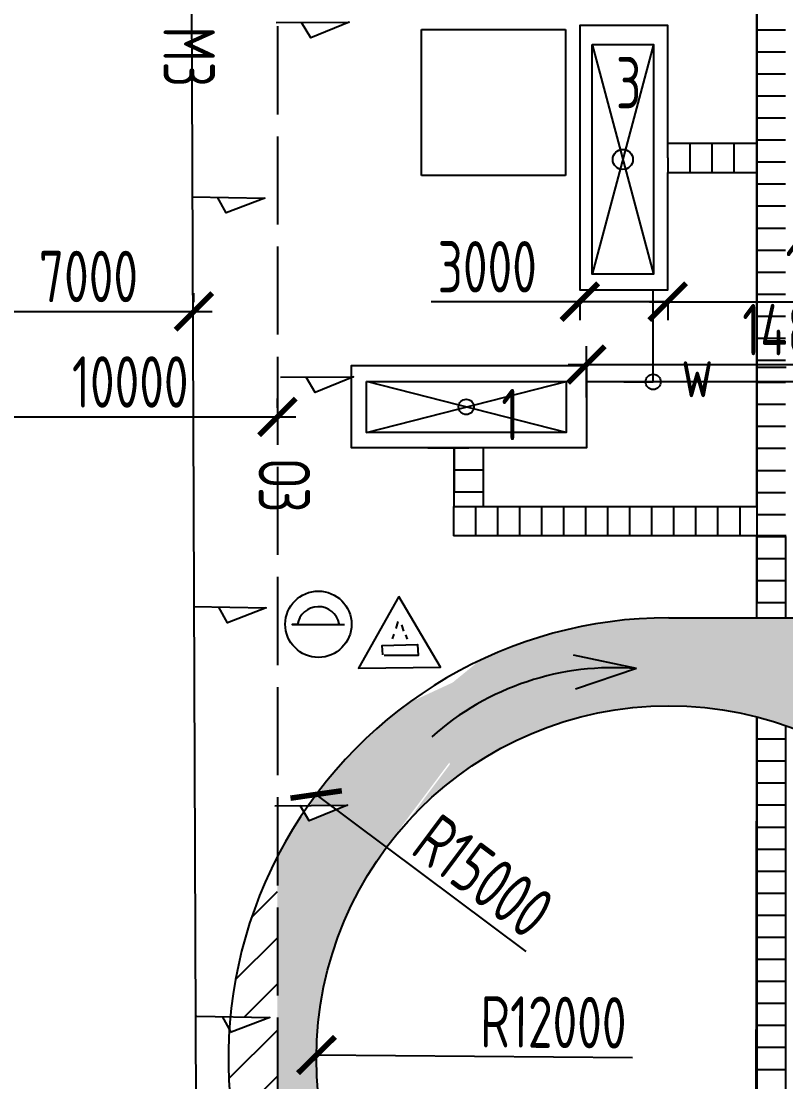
# Paper-space layout 'СГП' of a CAD drawing. Header units: millimetres. Extents: x 1 to 2190, y 0 to 1001.
# Drawn here: x 335.8 to 387.9, y 331 to 403.2 of the extents above; entities that cross this region are included whole.
import ezdxf

# ---------------------------------------------------------------- set-up
doc = ezdxf.new("R2010")
doc.units = ezdxf.units.MM
doc.header["$LTSCALE"] = 0.5
doc.linetypes.add('ACAD_ISO02W100', pattern=[15, 12, -3])
for name, color, linetype in [('построения', 6, 'Continuous'), ('размеры', 7, 'Continuous'), ('тонкие', 7, 'Continuous')]:
    doc.layers.add(name, color=color, linetype=linetype)
doc.layers.add('ТОНКИЕе', color=7, linetype='Continuous', lineweight=25)
doc.styles.add('Наклонный', font='isocpeur.ttf', dxfattribs={"width": 0.7, "height": 3.5})
doc.linetypes.add('486 Границы государственных заповедников', pattern='A,0,3,[11,Russia-GOST_Topo.shx,S=0.05,R=0,X=0,Y=0],3,-2,3,[11,Russia-GOST_Topo.shx,S=0.05,R=180,X=0,Y=0],3,-2', length=16)
doc.dimstyles.new('СТРОИТЕЛЬНЫЙ', dxfattribs={"dimtxt": 3.5, "dimasz": 2.5, "dimexe": 1.25, "dimexo": 0.625, "dimtad": 1, "dimdec": 0, "dimlfac": 500, "dimdsep": 46, "dimtxsty": 'Наклонный', "dimblk1": 'ARCHTICK', "dimblk2": 'ARCHTICK', "dimsah": 1, "dimcen": 0, "dimdle": 1.25, "dimadec": 0, "dimazin": 0, "dimtfac": 0.75, "dimtdec": 0, "dimtmove": 0, "dimatfit": 3, "dimldrblk": 'ARCHTICK', "dimfxl": 1, "dimtolj": 1, "dimtzin": 0, "dimarcsym": 0})
picture_1 = doc.add_image_def('image1.png', size_in_pixel=(371, 376))

# ---------------------------------------------------------------- blocks, each defined once
blk = doc.blocks.new('_ArchTick')
at = {"color": 0, "linetype": 'ByBlock', "const_width": 0.15}
blk.add_lwpolyline([(-0.5, -0.5), (0.5, 0.5)], dxfattribs=at)
blk = doc.blocks.new('*D847')
at = {"layer": 'Defpoints', "color": 0, "transparency": 16777216}
for p in [(333.1973477922802, 383.4485895982688), (347.5549360643417, 383.4485895982688), (347.5549360643417, 383.4485895982688)]:
    blk.add_point(p, dxfattribs=at)
at = {"layer": 'размеры', "color": 0, "lineweight": -2, "transparency": 16777216}
for p, q in [((333.1973477922802, 384.0735895982688), (333.1973477922802, 384.6985895982688)), ((347.5549360643417, 384.0735895982688), (347.5549360643417, 384.6985895982688)), ((331.9473477922802, 383.4485895982688), (348.8049360643417, 383.4485895982688))]:
    blk.add_line(p, q, dxfattribs=at)
at = {"layer": 'размеры', "color": 0, "lineweight": -2, "transparency": 16777216, "xscale": 2.5, "yscale": 2.5, "zscale": 2.5, "rotation": 180}
blk.add_blockref('_ArchTick', (333.1973477922802, 383.4485895982688), dxfattribs=at)
at = {"layer": 'размеры', "color": 0, "lineweight": -2, "transparency": 16777216, "xscale": 2.5, "yscale": 2.5, "zscale": 2.5}
blk.add_blockref('_ArchTick', (347.5549360643417, 383.4485895982688), dxfattribs=at)
at = {"layer": 'размеры', "color": 0, "transparency": 16777216, "insert": (340.376141928311, 385.8235895982688), "char_height": 3.5, "attachment_point": 5, "style": 'Наклонный'}
blk.add_mtext('\\A1;7000', dxfattribs=at)
blk = doc.blocks.new('*D848')
at = {"layer": 'Defpoints', "color": 0, "transparency": 16777216}
for p in [(333.1973477922802, 376.2640024276824), (353.2445947649949, 376.2640024276824), (353.2445947649949, 376.2640024276824)]:
    blk.add_point(p, dxfattribs=at)
at = {"layer": 'размеры', "color": 0, "lineweight": -2, "transparency": 16777216}
for p, q in [((333.1973477922802, 376.8890024276824), (333.1973477922802, 377.5140024276824)), ((353.2445947649949, 376.8890024276824), (353.2445947649949, 377.5140024276824)), ((331.9473477922802, 376.2640024276824), (354.4945947649949, 376.2640024276824))]:
    blk.add_line(p, q, dxfattribs=at)
at = {"layer": 'размеры', "color": 0, "lineweight": -2, "transparency": 16777216, "xscale": 2.5, "yscale": 2.5, "zscale": 2.5, "rotation": 180}
blk.add_blockref('_ArchTick', (333.1973477922802, 376.2640024276824), dxfattribs=at)
at = {"layer": 'размеры', "color": 0, "lineweight": -2, "transparency": 16777216, "xscale": 2.5, "yscale": 2.5, "zscale": 2.5}
blk.add_blockref('_ArchTick', (353.2445947649949, 376.2640024276824), dxfattribs=at)
at = {"layer": 'размеры', "color": 0, "transparency": 16777216, "insert": (343.2209712786375, 378.6390024276824), "char_height": 3.5, "attachment_point": 5, "style": 'Наклонный'}
blk.add_mtext('\\A1;10000', dxfattribs=at)
blk = doc.blocks.new('*D852')
at = {"layer": 'Defpoints', "color": 0, "transparency": 16777216}
for p in [(355.9075232129053, 332.8148640284903), (379.9065219241184, 332.5956361579951)]:
    blk.add_point(p, dxfattribs=at)
at = {"layer": 'размеры', "color": 0, "lineweight": -2, "transparency": 16777216}
blk.add_line((377.4233729357993, 332.6183194153836), (355.9075232129053, 332.8148640284903), dxfattribs=at)
at = {"layer": 'размеры', "color": 0, "lineweight": -2, "transparency": 16777216, "xscale": 2.5, "yscale": 2.5, "zscale": 2.5, "rotation": 179.4766247327183}
blk.add_blockref('_ArchTick', (355.9075232129053, 332.8148640284903), dxfattribs=at)
at = {"layer": 'размеры', "color": 0, "transparency": 16777216, "insert": (372.0427927547617, 335.0425694366119), "char_height": 3.5, "attachment_point": 5, "rotation": 359.4766247327183, "style": 'Наклонный'}
blk.add_mtext('\\A1;R12000', dxfattribs=at)
blk = doc.blocks.new('*D853')
at = {"layer": 'Defpoints', "color": 0, "transparency": 16777216}
for p in [(355.8848573754934, 350.555031655498), (379.9109073078345, 332.5802067360358)]:
    blk.add_point(p, dxfattribs=at)
at = {"layer": 'размеры', "color": 0, "lineweight": -2, "transparency": 16777216}
blk.add_line((370.1796164642321, 339.860564915874), (355.8848573754934, 350.555031655498), dxfattribs=at)
at = {"layer": 'размеры', "color": 0, "lineweight": -2, "transparency": 16777216, "xscale": 2.5, "yscale": 2.5, "zscale": 2.5, "rotation": 143.1984049781369}
blk.add_blockref('_ArchTick', (355.8848573754934, 350.555031655498), dxfattribs=at)
at = {"layer": 'размеры', "color": 0, "transparency": 16777216, "insert": (367.2764893128358, 344.9986077332146), "char_height": 3.5, "attachment_point": 5, "rotation": 323.19840497813686, "style": 'Наклонный'}
blk.add_mtext('\\A1;R15000', dxfattribs=at)
blk = doc.blocks.new('*D1017')
at = {"layer": 'Defpoints', "color": 0, "transparency": 16777216}
for p in [(403.9027515878675, 403.6392282858611), (379.8287662537286, 384.910623089839), (403.9027515878675, 384.1085160921007)]:
    blk.add_point(p, dxfattribs=at)
at = {"layer": 'размеры', "color": 0, "lineweight": -2, "transparency": 16777216}
for p, q in [((403.9027515878675, 403.0142282858611), (403.9027515878675, 382.8585160921007)), ((379.8287662537286, 384.285623089839), (379.8287662537286, 382.8585160921007)), ((378.5787662537286, 384.1085160921007), (405.1527515878675, 384.1085160921007))]:
    blk.add_line(p, q, dxfattribs=at)
at = {"layer": 'размеры', "color": 0, "lineweight": -2, "transparency": 16777216, "xscale": 2.5, "yscale": 2.5, "zscale": 2.5, "rotation": 180}
blk.add_blockref('_ArchTick', (379.8287662537286, 384.1085160921007), dxfattribs=at)
at = {"layer": 'размеры', "color": 0, "lineweight": -2, "transparency": 16777216, "xscale": 2.5, "yscale": 2.5, "zscale": 2.5}
blk.add_blockref('_ArchTick', (403.9027515878675, 384.1085160921007), dxfattribs=at)
at = {"layer": 'размеры', "color": 0, "transparency": 16777216, "insert": (391.865758920798, 386.4835160921007), "char_height": 3.5, "attachment_point": 5, "style": 'Наклонный'}
blk.add_mtext('\\A1;12037', dxfattribs=at)
blk = doc.blocks.new('*D1020')
at = {"layer": 'Defpoints', "color": 0, "transparency": 16777216}
for p in [(373.8461101435449, 384.9106230898389), (379.8287662537286, 384.910623089839), (379.8287662537286, 384.1085160921007)]:
    blk.add_point(p, dxfattribs=at)
at = {"layer": 'размеры', "color": 0, "lineweight": -2, "transparency": 16777216}
for p, q in [((373.8461101435449, 384.2856230898389), (373.8461101435449, 382.8585160921007)), ((379.8287662537286, 384.285623089839), (379.8287662537286, 382.8585160921007)), ((373.8461101435449, 384.1085160921007), (363.7261101435449, 384.1085160921007)), ((379.8287662537286, 384.1085160921007), (372.5961101435449, 384.1085160921007))]:
    blk.add_line(p, q, dxfattribs=at)
at = {"layer": 'размеры', "color": 0, "lineweight": -2, "transparency": 16777216, "xscale": 2.5, "yscale": 2.5, "zscale": 2.5, "rotation": 180}
blk.add_blockref('_ArchTick', (373.8461101435449, 384.1085160921007), dxfattribs=at)
at = {"layer": 'размеры', "color": 0, "lineweight": -2, "transparency": 16777216, "xscale": 2.5, "yscale": 2.5, "zscale": 2.5}
blk.add_blockref('_ArchTick', (379.8287662537286, 384.1085160921007), dxfattribs=at)
at = {"layer": 'размеры', "color": 0, "transparency": 16777216, "insert": (367.5361101435449, 386.4835160921007), "char_height": 3.5, "attachment_point": 5, "style": 'Наклонный'}
blk.add_mtext('\\A1;3000', dxfattribs=at)
blk = doc.blocks.new('*D1021')
at = {"layer": 'Defpoints', "color": 0, "transparency": 16777216}
for p in [(403.9027515878675, 379.826823031578), (374.2909673767672, 376.961807571384), (403.9027515878675, 377.6454769692976)]:
    blk.add_point(p, dxfattribs=at)
at = {"layer": 'размеры', "color": 0, "lineweight": -2, "transparency": 16777216}
for p, q in [((374.2909673767672, 377.586807571384), (374.2909673767672, 381.076823031578)), ((403.9027515878675, 378.2704769692976), (403.9027515878675, 381.076823031578)), ((373.0409673767672, 379.826823031578), (405.1527515878675, 379.826823031578))]:
    blk.add_line(p, q, dxfattribs=at)
at = {"layer": 'размеры', "color": 0, "lineweight": -2, "transparency": 16777216, "xscale": 2.5, "yscale": 2.5, "zscale": 2.5, "rotation": 180}
blk.add_blockref('_ArchTick', (374.2909673767672, 379.826823031578), dxfattribs=at)
at = {"layer": 'размеры', "color": 0, "lineweight": -2, "transparency": 16777216, "xscale": 2.5, "yscale": 2.5, "zscale": 2.5}
blk.add_blockref('_ArchTick', (403.9027515878675, 379.826823031578), dxfattribs=at)
at = {"layer": 'размеры', "color": 0, "transparency": 16777216, "insert": (389.0968594823173, 382.201823031578), "char_height": 3.5, "attachment_point": 5, "style": 'Наклонный'}
blk.add_mtext('\\A1;14806', dxfattribs=at)

psp = doc.layouts.new('СГП')

# ---------------------------------------------------------------- hatches: boundary and pattern name
at = {"layer": 'тонкие', "transparency": 33554687}
h = psp.add_hatch(dxfattribs=at)
h.set_pattern_fill('AR-SAND', scale=0.03)
h.set_pattern_definition([(37.50000000000001, (-0.07652394765045756, 0.05258672223175154), (-0.04800093887952137, 1.468239711988027), [0, -1.15824, 0, -1.2954, 0, -1.23825]), (7.499999999999999, (-0.07652394765045756, 0.05258672223175154), (1.348569849414008, 2.150475301705063), [0, -0.6248400000000001, 0, -1.04394, 0, -0.40005]), (327.5, (-1.013783947650458, 0.05258672223175154), (2.372977110724374, 0.004311554035637286), [0, -0.3809999999999999, 0, -1.3716, 0, -1.7907]), (317.5, (-1.013783947650458, 0.05258672223175154), (2.290669357416891, 0.6687879697716489), [0, -0.1905, 0, -0.8991599999999998, 0, -1.0287])])
edge = h.paths.add_edge_path()
edge.add_arc((379.9065219241184, 332.5956361579951), 24, 0, 180, ccw=False)
edge.add_arc((379.9065219241184, 332.5956361579951), 23.99999999999994, -66.47293818275631, 0, ccw=False)
edge.add_line((389.4868939618806, 310.5907168984735), (405.2976800068345, 310.5907168984735))
edge.add_line((405.2976800068345, 310.5907168984735), (405.2976800068345, 315.480923260809))
edge.add_line((405.2976800068345, 315.480923260809), (406.3523534085098, 312.86384518681))
edge.add_line((406.3523534085098, 312.86384518681), (405.2976800068345, 312.2520599928684))
edge.add_line((405.2976800068345, 312.2520599928684), (405.2976800068345, 310.5907168984735))
edge.add_line((405.2976800068345, 310.5907168984735), (409.9527177777806, 310.5907168984735))
edge.add_line((409.9527177777806, 310.5907168984735), (409.9052565136282, 332.3200948214534))
edge.add_arc((379.9065219241162, 332.5956361579969), 30.00000000000216, 359.473747411962, 360.2285509404286)
edge.add_line((409.9062832466385, 332.7153048332082), (409.9062832466385, 356.5956361579951))
edge.add_line((409.9062832466385, 356.5956361579951), (436.4629126389582, 356.5956361579951))
edge.add_line((436.4629126389582, 356.5956361579951), (436.4629126389582, 358.919885842806))
edge.add_line((436.4629126389582, 358.919885842806), (442.4629126389582, 358.919885842806))
edge.add_line((442.4629126389582, 358.919885842806), (442.4629126389582, 360.719885842806))
edge.add_line((442.4629126389582, 360.719885842806), (436.4629126389582, 360.719885842806))
edge.add_line((436.4629126389582, 360.719885842806), (436.4629126389582, 363.0441355276169))
edge.add_line((436.4629126389582, 363.0441355276169), (409.9062832466385, 363.0441355276169))
edge.add_line((409.9062832466385, 363.0441355276169), (409.9062832466385, 372.1466247421958))
edge.add_line((409.9062832466385, 372.1466247421958), (403.9027515878675, 372.1466247421958))
edge.add_line((403.9027515878675, 372.1466247421958), (403.9027515878675, 362.5859626339478))
edge.add_line((403.9027515878675, 362.5859626339478), (379.9065219241021, 362.5859626339478))
edge.add_arc((379.9109073078347, 332.5802067360358), 30.00575621837704, 90.00837385928516, 115.4417158795314)
edge.add_line((367.0206528928056, 359.6760873704145), (365.180149996715, 358.1752190578204))
edge.add_line((365.180149996715, 358.1752190578204), (362.1715987978714, 356.7806682982668))
edge.add_arc((379.9109073078346, 332.5802067360358), 30.00575621837706, 126.2419862680872, 144.9660762933177)
edge.add_line((355.3418251241594, 349.8053513475764), (358.0278099194546, 349.8218453758966))
edge.add_line((358.0278099194546, 349.8218453758966), (355.417257577878, 348.7511212744139))
edge.add_line((355.417257577878, 348.7511212744139), (355.0481020425318, 349.3786090581707))
edge.add_arc((379.9109073078341, 332.5802067360359), 30.00575621837663, 145.9553132413159, 152.7111617675321)
edge.add_line((353.2445947649949, 346.3371388651213), (353.2445947649949, 320.5568770986203))
edge.add_line((353.2445947649949, 320.5568770986203), (358.2176700153849, 320.587415634863))
edge.add_line((358.2176700153849, 320.587415634863), (355.6071176738083, 319.5166915333803))
edge.add_line((355.6071176738083, 319.5166915333803), (354.9888676245153, 320.5675882858145))
edge.add_line((354.9888676245153, 320.5675882858145), (353.2445947649949, 320.5568770986203))
edge.add_line((353.2445947649949, 320.5568770986203), (353.2445947649949, 318.8232746069505))
edge.add_arc((379.9109073078345, 332.5802067360359), 30.00575621837696, 207.2888382324677, 227.1252131893445)
edge.add_line((359.4950374287328, 310.5907168984735), (360.1063415859771, 310.5907168984735))
edge.add_line((360.1063415859771, 310.5907168984735), (360.1063415859771, 315.480923260809))
edge.add_line((360.1063415859771, 315.480923260809), (361.1610149876524, 312.86384518681))
edge.add_line((361.1610149876524, 312.86384518681), (360.1063415859771, 312.2520599928684))
edge.add_line((360.1063415859771, 312.2520599928684), (360.1063415859771, 310.5907168984735))
edge.add_line((360.1063415859771, 310.5907168984735), (363.6153076545853, 310.5907168984735))
edge.add_line((363.6153076545853, 310.5907168984735), (362.7444969821618, 312.1932273873029))
edge.add_line((362.7444969821618, 312.1932273873029), (365.8654393134088, 310.5907168984735))
edge.add_line((365.8654393134088, 310.5907168984735), (370.3261498863561, 310.5907168984735))
edge.add_arc((379.9065219241183, 332.5956361579951), 23.99999999999998, 180, 246.4729381827563, ccw=False)
h.paths.add_polyline_path([(359.9262615330826, 346.0059550945744), (359.9573722796258, 345.877375973726), (364.9893577501672, 352.6033794099621), (364.958247003624, 352.7319585308105)], flags=16)
h = psp.add_hatch(dxfattribs=at)
h.set_pattern_fill('ANSI31', scale=0.7)
h.set_pattern_definition([(45, (-0.07652394765045756, 0.05258672223175154), (-1.571544821187102, 1.571544821187102), [])])
h.paths.add_polyline_path([(353.2445947649949, 318.8232746069505), (353.2445947649949, 346.3371388651212, 0.09562956746760988), (350.0402269077579, 335.4241228165749), (352.7242259076409, 335.3743697826212), (350.0880503314555, 334.36838173044), (349.9717171357055, 334.5777797819506, 0.1365651932463339)])

# ---------------------------------------------------------------- linework, layer by layer
at = {"layer": 'ТОНКИЕе'}
for p, q in [((385.9027515878675, 370.161807571384), (385.9027515878675, 468.6924939377745)), ((365.2308509269051, 370.161807571384), (385.9027515878675, 370.161807571384)), ((385.9027515878675, 370.161807571384), (385.9027515878675, 370.161807571384)), ((387.9027515878675, 368.161807571384), (365.2308509269051, 368.161807571384))]:
    psp.add_line(p, q, dxfattribs=at)
at = {"layer": 'ТОНКИЕе', "color": 153, "linetype": '486 Границы государственных заповедников'}
psp.add_line((347.8581154071506, 288.3568767753014), (347.1973477922802, 458.3631220837307), dxfattribs=at)
at = {"layer": 'ТОНКИЕе', "color": 237, "linetype": 'ACAD_ISO02W100', "true_color": 0x8a2466}
psp.add_line((353.2445947649949, 440.3631220837307), (353.2445947649949, 310.5907168984735), dxfattribs=at)
at = {"layer": 'ТОНКИЕе'}
for points in [[(385.9027515878675, 404.1241830481335), (385.9027515878675, 402.6241830481335), (387.8408471982077, 402.6241830481335)], [(379.8287662537286, 393.9106398015496), (379.8461101435449, 402.9106230898389), (373.8461101435449, 402.9106230898389), (373.8461101435449, 384.9106230898389), (379.8287662537286, 384.910623089839), (379.8287662537286, 392.9106398015496)], [(385.9027515878675, 402.6241830481335), (385.9027515878675, 401.1241830481335), (387.8408471982077, 401.1241830481335)], [(378.8528081776267, 401.61263472994), (374.6916317443347, 385.974175550466)], [(374.6916317443347, 401.61263472994), (378.8528081776267, 385.974175550466)], [(385.9027515878675, 401.1241830481335), (385.9027515878675, 399.6241830481335), (387.8408471982077, 399.6241830481335)], [(385.9027515878675, 399.6241830481335), (385.9027515878675, 398.1241830481335), (387.8408471982077, 398.1241830481335)], [(385.9027515878675, 398.1241830481335), (385.9027515878675, 396.6241830481335), (387.8408471982077, 396.6241830481335)], [(385.9027515878675, 396.6241830481335), (385.9027515878675, 395.1241830481335), (387.8408471982077, 395.1241830481335)], [(385.9027515878675, 395.1241830481335), (385.9027515878675, 393.6241830481335), (387.8408471982077, 393.6241830481335)], [(379.8287662537286, 393.9106398015496), (379.8287662537286, 394.9106398015496), (385.9027515878675, 394.9106398015496)], [(379.8306933561755, 394.9106398015496), (381.3306933561755, 394.9106398015496), (381.3306933561755, 392.9106398015496)], [(381.3306933561755, 394.9106398015496), (382.8306933561755, 394.9106398015496), (382.8306933561755, 392.9106398015496)], [(382.8306933561755, 394.9106398015496), (384.3306933561755, 394.9106398015496), (384.3306933561755, 392.9106398015496)], [(379.8287662537286, 393.9106398015496), (379.8287662537286, 392.9106398015496), (385.9027515878675, 392.9106398015496)], [(385.9027515878675, 393.6241830481335), (385.9027515878675, 392.1241830481335), (387.8408471982077, 392.1241830481335)], [(385.9027515878675, 392.1241830481335), (385.9027515878675, 390.6241830481335), (387.8408471982077, 390.6241830481335)], [(385.9027515878675, 390.6241830481335), (385.9027515878675, 389.1241830481335), (387.8408471982077, 389.1241830481335)], [(385.9027515878675, 389.1241830481335), (385.9027515878675, 387.6241830481335), (387.8408471982077, 387.6241830481335)], [(385.9027515878675, 387.6241830481335), (385.9027515878675, 386.1241830481335), (387.8408471982077, 386.1241830481335)], [(385.9027515878675, 386.1241830481335), (385.9027515878675, 384.6241830481335), (387.8408471982077, 384.6241830481335)], [(385.9027515878675, 384.6241830481335), (385.9027515878675, 383.1241830481335), (387.8408471982077, 383.1241830481335)], [(385.9027515878675, 383.1241830481335), (385.9027515878675, 381.6241830481335), (387.8408471982077, 381.6241830481335)], [(385.9027515878675, 380.6454769692976), (385.9027515878675, 381.6454769692976)], [(385.9027515878675, 381.6241830481335), (385.9027515878675, 380.1241830481335), (387.8408471982077, 380.1241830481335)], [(385.9027515878675, 380.6454769692976), (385.9027515878675, 379.6454769692976), (387.9027515878675, 379.6454769692976)], [(385.9027515878675, 380.1241830481335), (385.9027515878675, 378.6241830481335), (387.8408471982077, 378.6241830481335)], [(366.2909673767672, 374.161807571384), (363.4909673767672, 374.161807571384), (366.2909673767672, 374.161807571384), (358.2909673767672, 374.161807571384), (358.2909673767672, 379.7618075713841), (374.2909673767672, 379.7618075713841), (374.2909673767672, 374.161807571384), (367.2909673767672, 374.161807571384)], [(359.3184224542301, 375.2098020548223), (372.9010358295154, 378.6819174345623)], [(372.9010358295154, 375.2098020548223), (359.3184224542301, 378.6819174345623)], [(385.9027515878675, 378.6241830481335), (385.9027515878675, 377.1241830481335), (387.8408471982077, 377.1241830481335)], [(385.9027515878675, 377.1241830481335), (385.9027515878675, 375.6241830481335), (387.8408471982077, 375.6241830481335)], [(385.9027515878675, 375.6241830481335), (385.9027515878675, 374.1241830481335), (387.8408471982077, 374.1241830481335)], [(365.2909673767672, 370.161807571384), (365.2909673767672, 374.161807571384)], [(365.2909673767672, 370.161807571384), (367.2909673767672, 370.161807571384), (367.2909673767672, 374.161807571384), (365.2909673767672, 374.161807571384)], [(365.2909673767672, 374.161807571384), (365.2909673767672, 372.661807571384), (367.2909673767672, 372.661807571384)], [(385.9027515878675, 374.1241830481335), (385.9027515878675, 372.6241830481335), (387.8408471982077, 372.6241830481335)], [(365.2909673767672, 372.661807571384), (365.2909673767672, 371.161807571384), (367.2909673767672, 371.161807571384)], [(385.9027515878675, 372.6241830481335), (385.9027515878675, 371.1241830481335), (387.8408471982077, 371.1241830481335)], [(385.9027515878675, 371.1241830481335), (385.9027515878675, 369.6241830481335), (387.8408471982077, 369.6241830481335)], [(365.2308509269051, 370.1618075713841), (365.2308509269051, 368.1618075713841)], [(365.2308509269051, 370.1618075713841), (366.7308509269051, 370.1618075713841), (366.7308509269051, 368.1618075713841)], [(366.7308509269051, 370.1618075713841), (368.2308509269051, 370.1618075713841), (368.2308509269051, 368.1618075713841)], [(368.2308509269051, 370.161807571384), (369.7308509269051, 370.161807571384), (369.7308509269051, 368.161807571384)], [(369.7308509269051, 370.161807571384), (371.2308509269051, 370.161807571384), (371.2308509269051, 368.161807571384)], [(371.2308509269051, 370.161807571384), (372.7308509269051, 370.161807571384), (372.7308509269051, 368.161807571384)], [(372.7308509269051, 370.161807571384), (374.2308509269051, 370.161807571384), (374.2308509269051, 368.161807571384)], [(374.2308509269051, 370.161807571384), (375.7308509269051, 370.161807571384), (375.7308509269051, 368.161807571384)], [(375.7308509269051, 370.161807571384), (377.2308509269051, 370.161807571384), (377.2308509269051, 368.161807571384)], [(377.2308509269051, 370.161807571384), (378.7308509269051, 370.161807571384), (378.7308509269051, 368.161807571384)], [(378.7308509269051, 370.161807571384), (380.2308509269051, 370.161807571384), (380.2308509269051, 368.161807571384)], [(380.2308509269051, 370.161807571384), (381.7308509269051, 370.161807571384), (381.7308509269051, 368.161807571384)], [(381.7308509269051, 370.161807571384), (383.2308509269051, 370.161807571384), (383.2308509269051, 368.161807571384)], [(383.2308509269051, 370.161807571384), (384.7308509269051, 370.161807571384), (384.7308509269051, 368.161807571384)], [(385.9027515878675, 369.6241830481335), (385.9027515878675, 368.1241830481335), (387.8408471982077, 368.1241830481335)], [(385.9027515878675, 368.1241830481335), (385.9027515878675, 366.6241830481335), (387.8408471982077, 366.6241830481335)], [(385.9027515878675, 366.6241830481335), (385.9027515878675, 365.1241830481335), (387.8408471982077, 365.1241830481335)], [(385.9027515878675, 365.1241830481335), (385.9027515878675, 363.6241830481335), (387.8408471982077, 363.6241830481335)], [(379.9065219241183, 362.5859626339478), (403.9027515878675, 362.5859626339478)], [(354.611217815991, 362.1179267901643), (354.2478987945824, 362.1179267901643), (357.8118801926457, 362.1179267901643)], [(361.3381235737788, 361.8451012904738), (361.4722625627383, 362.3252809947585)], [(361.7046692180866, 362.102076712074), (361.8312901115432, 361.665096413275)], [(361.0810265177552, 361.1527458749156), (361.1928100776813, 361.4765899166105)], [(361.9694190795153, 361.4236092361343), (362.0730174091832, 361.1246228707319)], [(360.4326998315073, 360.0695483611466), (360.3879889734399, 360.7060666697575), (362.7912713642691, 360.7619008349684), (362.8248077151975, 360.0248810289786), (360.5109470405032, 360.0248810289786)], [(377.6918861882614, 359.1224160810056), (373.405517824157, 360.0416991119786)], [(377.6918861882615, 359.1224160810056), (373.5392554312375, 357.7253261294649)], [(385.888881631068, 355.8380837988238), (385.888881631068, 354.3380837988238), (387.8269772414083, 354.3380837988238)], [(385.888881631068, 354.3380837988238), (385.888881631068, 352.8380837988238), (387.8269772414083, 352.8380837988238)], [(385.888881631068, 352.8380837988238), (385.888881631068, 351.3380837988238), (387.8269772414083, 351.3380837988238)], [(385.888881631068, 351.3380837988238), (385.888881631068, 349.8380837988238), (387.8269772414083, 349.8380837988238)], [(385.888881631068, 349.8380837988238), (385.888881631068, 348.3380837988238), (387.8269772414083, 348.3380837988238)], [(385.888881631068, 348.3380837988238), (385.888881631068, 346.8380837988238), (387.8269772414083, 346.8380837988238)], [(385.888881631068, 346.8380837988238), (385.888881631068, 345.3380837988238), (387.8269772414083, 345.3380837988238)], [(385.888881631068, 345.3380837988238), (385.888881631068, 343.8380837988238), (387.8269772414083, 343.8380837988238)], [(385.888881631068, 343.8380837988238), (385.888881631068, 342.3380837988238), (387.8269772414083, 342.3380837988238)], [(385.888881631068, 342.3380837988238), (385.888881631068, 340.8380837988238), (387.8269772414083, 340.8380837988238)], [(385.888881631068, 340.8380837988238), (385.888881631068, 339.3380837988238), (387.8269772414083, 339.3380837988238)], [(385.888881631068, 339.3380837988238), (385.888881631068, 337.8380837988238), (387.8269772414083, 337.8380837988238)], [(385.888881631068, 337.8380837988238), (385.888881631068, 336.3380837988238), (387.8269772414083, 336.3380837988238)], [(385.888881631068, 336.3380837988238), (385.888881631068, 334.8380837988238), (387.8269772414083, 334.8380837988238)], [(385.888881631068, 334.8380837988238), (385.888881631068, 333.3380837988238), (387.8269772414083, 333.3380837988238)], [(385.9027515878675, 333.3380837988238), (385.9027515878675, 331.8380837988238), (387.8408471982077, 331.8380837988238)], [(385.9027515878675, 331.8380837988238), (385.9027515878675, 330.3380837988238), (387.8408471982077, 330.3380837988238)]]:
    psp.add_lwpolyline(points, dxfattribs=at)
at = {"layer": 'ТОНКИЕе', "color": 237, "true_color": 0x8a2466}
for points in [[(353.1614418753479, 403.116437769564), (358.1235988312454, 403.1469092590166), (355.5130464896688, 402.076185157534), (354.8947964403758, 403.1270819099681)], [(353.4599681526061, 378.9599045586355), (358.4221251085036, 378.9903760480881), (355.8115727669269, 377.9196519466055), (355.1933227176339, 378.9705486990396)], [(353.0656529635571, 349.791373886444), (358.0278099194546, 349.8218453758966), (355.417257577878, 348.7511212744139), (354.799007528585, 349.8020180268481)]]:
    psp.add_lwpolyline(points, dxfattribs=at)
at = {"layer": 'ТОНКИЕе'}
for points in [[(374.6916317443347, 401.61263472994), (378.8528081776267, 401.61263472994), (378.8528081776267, 385.974175550466), (374.6916317443347, 385.974175550466)], [(359.3184224542301, 378.6819174345623), (372.9010358295154, 378.6819174345623), (372.9010358295154, 375.2098020548223), (359.3184224542301, 375.2098020548223)], [(361.5171145454651, 364.0374394951978), (358.7590461393087, 359.1619730970822), (364.3603580984524, 359.2111489910333)]]:
    psp.add_lwpolyline(points, close=True, dxfattribs=at)
at = {"layer": 'ТОНКИЕе', "color": 153}
for points in [[(347.4359873858221, 391.2493842904916), (352.3973855633501, 391.157415324782), (349.7612099871647, 390.1514272726008), (349.1690768983814, 391.2172581751811)], [(347.5265434849026, 363.350016273983), (352.4879416624306, 363.2580473082734), (349.8517660862452, 362.2520592560923), (349.2596329974618, 363.3178901586726)], [(347.7628277301129, 335.4663387483308), (352.7242259076409, 335.3743697826212), (350.0880503314555, 334.36838173044), (349.4959172426721, 335.4342126330203)]]:
    psp.add_lwpolyline(points, dxfattribs=at)
at = {"layer": 'ТОНКИЕе', "color": 2, "true_color": 0xffff00}
for points in [[(376.8374381986367, 378.6454769692976), (378.8374381986367, 378.6454769692976), (378.8374381986367, 384.910623089839)], [(411.9062832466383, 378.6454769692976), (374.2909673767672, 378.6454769692976)]]:
    psp.add_lwpolyline(points, dxfattribs=at)
at = {"layer": 'ТОНКИЕе', "color": 0}
for points in [[(385.896499409993, 362.5859626339478), (385.9027515878675, 368.1241830481335)], [(387.8408471982077, 368.1241830481335), (387.8408471982077, 362.5859626339478)], [(365.6499923670569, 313.2888662316549), (387.8408471982078, 313.2888662316549), (385.8408471982078, 313.2888662316549), (385.888881631068, 355.8380837988238)], [(387.8408471982077, 355.2461655656038), (387.8408471982078, 311.161807571384), (369.1087910458378, 311.161807571384)]]:
    psp.add_lwpolyline(points, dxfattribs=at)
at = {"layer": 'ТОНКИЕе'}
for centre, radius in [((376.7722199609807, 393.793405140203), 0.6871782506204909), ((366.1097291418728, 376.9458597446923), 0.5208727645245296), ((356.0380330279495, 362.1463116089271), 2.255327148792335)]:
    psp.add_circle(centre, radius, dxfattribs=at)
at = {"layer": 'ТОНКИЕе', "color": 2, "true_color": 0xffff00}
psp.add_circle((378.8374381986367, 378.6454769692976), 0.5188413196273132, dxfattribs=at)
at = {"layer": 'ТОНКИЕе', "color": 0}
psp.add_circle((379.9065219241184, 332.5956361579951), 24, dxfattribs=at)
at = {"layer": 'ТОНКИЕе'}
for centre, radius, start, end in [((356.0343733442061, 361.898491368266), 1.439973458739036, 10.85924143740398, 171.2346298447259), ((379.9109073078345, 332.5802067360358), 30.00575621837699, 89.99162614067164, 271.8866894944856), ((376.1375792923176, 340.550542314762), 18.63680136493566, 85.21598230364168, 131.6198013405495)]:
    psp.add_arc(centre, radius, start, end, dxfattribs=at)

# ---------------------------------------------------------------- texts
at = {"layer": 'ТОНКИЕе', "color": 153, "insert": (348.9817127289798, 402.8550500586911), "char_height": 3.5, "attachment_point": 1, "rotation": 270, "style": 'Наклонный'}
psp.add_mtext_dynamic_manual_height_columns('МЗ', width=2.290265614953569, gutter_width=35, heights=[0], dxfattribs=at)
at = {"layer": 'ТОНКИЕе', "char_height": 3.5, "attachment_point": 1, "style": 'Наклонный'}
for s, insert in [('3', (376.3090273662483, 400.7660471851527)), ('1', (368.4985513595448, 378.1651947894642))]:
    psp.add_mtext_dynamic_manual_height_columns(s, width=2.377880003339669, gutter_width=35, heights=[0], dxfattribs=dict(at, insert=insert))
at = {"layer": 'ТОНКИЕе', "color": 2, "insert": (380.7413305510245, 381.1025150203951), "char_height": 3.5, "attachment_point": 1, "style": 'Наклонный'}
psp.add_mtext_dynamic_manual_height_columns('\\A1;{\\T0.9;w}', width=21.52129597525254, gutter_width=35, heights=[0], dxfattribs=at)
at = {"layer": 'ТОНКИЕе', "color": 237, "true_color": 0x8a2466, "insert": (355.4597698946377, 373.381923534152), "char_height": 3.5, "attachment_point": 1, "rotation": 270, "style": 'Наклонный'}
psp.add_mtext_dynamic_manual_height_columns('ОЗ', width=2.290265614953569, gutter_width=35, heights=[0], dxfattribs=at)

# ---------------------------------------------------------------- dimensions: what is measured, and where the dimension line sits
at = {"layer": 'размеры'}
for base, p1, p2, picture, middle in [((403.9027515878675, 384.1085160921007), (379.8287662537286, 384.910623089839), (403.9027515878675, 403.6392282858611), '*D1017', (391.865758920798, 386.4835160921007)), ((403.9027515878675, 379.826823031578), (374.2909673767672, 376.961807571384), (403.9027515878675, 377.6454769692976), '*D1021', (389.0968594823173, 382.201823031578))]:
    dim = psp.add_linear_dim(base=base, p1=p1, p2=p2, dimstyle='СТРОИТЕЛЬНЫЙ', dxfattribs=at)
    dim.commit()
    dim.dimension.update_dxf_attribs({"geometry": picture, "text_midpoint": middle})
for base, p1, p2, text, picture, middle in [((379.8287662537286, 384.1085160921007), (373.8461101435449, 384.9106230898389), (379.8287662537286, 384.910623089839), '3000', '*D1020', (367.5361101435449, 384.1085160921007)), ((347.5549360643417, 383.4485895982688), (333.1973477922802, 383.4485895982688), (347.5549360643417, 383.4485895982688), '7000', '*D847', (340.376141928311, 383.4485895982688)), ((353.2445947649949, 376.2640024276824), (333.1973477922802, 376.2640024276824), (353.2445947649949, 376.2640024276824), '10000', '*D848', (343.2209712786375, 376.2640024276824))]:
    dim = psp.add_linear_dim(base=base, p1=p1, p2=p2, text=text, dimstyle='СТРОИТЕЛЬНЫЙ', dxfattribs=at)
    dim.commit()
    dim.dimension.update_dxf_attribs({"geometry": picture, "text_midpoint": middle, "dimtype": 160})
dim = psp.add_radius_dim(center=(379.9109073078345, 332.5802067360358), mpoint=(355.8848573754934, 350.555031655498), text='R15000', dimstyle='СТРОИТЕЛЬНЫЙ', dxfattribs=at)
dim.commit()
dim.dimension.update_dxf_attribs({"geometry": '*D853', "text_midpoint": (365.8537553256291, 343.0969103330883), "dimtype": 164})
dim = psp.add_radius_dim(center=(379.9065219241184, 332.5956361579951), mpoint=(355.9075232129053, 332.8148640284903), dimstyle='СТРОИТЕЛЬНЫЙ', dxfattribs=at)
dim.commit()
dim.dimension.update_dxf_attribs({"geometry": '*D852', "text_midpoint": (372.0210983300773, 332.6676685224814), "dimtype": 164})

# ---------------------------------------------------------------- pictures from other files: only their frames are drawn
at = {"layer": 'построения', "color": 7, "true_color": 0xffffff}
image = psp.add_image(picture_1, insert=(363.0545782919753, 392.6997765878118), size_in_units=(9.817412013760254, 9.94972214871659), dxfattribs=at)
image.dxf.flags = 7

doc.saveas('drawing.dxf')
